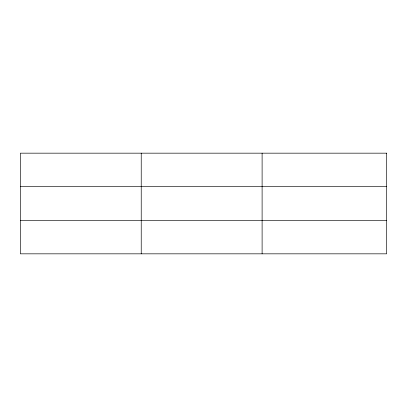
<?xml version="1.0" encoding="UTF-8"?>
<svg xmlns="http://www.w3.org/2000/svg" width="407" height="407" viewBox="0 0 407 407"><rect width="100%" height="100%" fill="white"/><g stroke="black" fill="none" stroke-linecap="round" stroke-linejoin="round"><path stroke-width="0.61" d="M141.229 253.831L141.229 153.169M262.108 253.831L262.108 153.169M20.35 186.386L386.65 186.386M20.35 220.614L386.65 220.614M386.65 153.169L386.65 253.831L20.35 253.831L20.35 153.169L386.65 153.169"/></g></svg>
